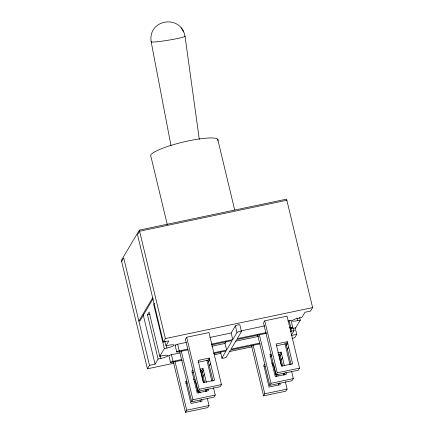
<?xml version="1.0" encoding="UTF-8"?>
<svg xmlns="http://www.w3.org/2000/svg" width="434" height="434" viewBox="0 0 434 434"><rect width="100%" height="100%" fill="white"/><g stroke="black" fill="none" stroke-linecap="round" stroke-linejoin="round"><path stroke-width="0.65" d="M214.043 352.717L226.619 350.07L225.024 343.43L226.016 341.748M226.619 350.07L232.223 340.544L211.727 344.856M299.666 317.525L300.29 320.129L297.632 320.688A6.928 1.177 -13.5 0 1 292.153 320.867A6.928 1.177 -13.5 0 1 296.639 318.589L301.939 317.357L304.972 312.252L310.549 311.08L312.621 307.592L286.581 199.135L139.341 230.128L121.379 260.367L147.419 368.824L173.947 363.236M121.645 261.474L123.717 257.986L149.491 365.33L147.419 368.824M152.676 297.805L138.864 321.068L139.976 320.829L153.099 298.733M158.095 359.054L147.468 314.791L149.117 312.013L159.745 356.281L162.408 355.723A6.928 1.177 -13.5 0 1 167.887 355.544A6.928 1.177 -13.5 0 1 163.401 357.828L158.095 359.054L155.068 364.159L149.491 365.33M154.347 303.209L153.685 304.321L164.312 348.589L159.745 356.281M164.312 348.589L167.893 347.824A6.928 1.177 -13.5 0 0 174.11 345.231A6.928 1.177 -13.5 0 0 168.62 345.252L165.962 345.811L168.88 340.896L163.303 342.068L165.376 338.58L139.341 230.128M186.658 337.256L185.416 339.35L197.904 391.365L220.212 386.667L221.459 384.573L208.971 332.558L186.658 337.256L199.146 389.271L197.904 391.365M204.642 382.56L201.777 370.641L203.02 368.547L199.743 369.242M213.002 381.03L207.994 360.177L209.237 358.083L198.083 360.432L203.4 382.56L214.553 380.217L209.237 358.083M202.179 372.301L203.421 370.207M208.391 361.837L209.638 359.743M203.107 376.175L204.349 374.081M209.324 365.71L210.566 363.616M211.613 344.07L232.765 339.616L231.17 332.976L235.385 325.88A2.311 0.391 -13.5 0 1 237.892 324.947A2.311 0.391 -13.5 0 1 239.85 324.941L241.44 331.581L237.23 338.677L266.313 332.553M207.284 398.271L209.025 405.513L207.783 407.602L185.47 412.3L186.712 410.206L175.016 361.484M213.501 387.801L215.242 395.043L214 397.137L191.687 401.83L192.929 399.736L181.233 351.014M260.205 343.815L230.459 350.075L226.244 357.171A2.311 0.391 -13.5 0 1 223.45 358.164A2.311 0.391 -13.5 0 1 221.931 357.974L226.076 350.998L213.495 353.645M232.765 339.616L236.98 332.52A2.311 0.391 -13.5 0 1 239.487 331.587A2.311 0.391 -13.5 0 1 241.44 331.581M264.745 320.824L263.503 322.912L275.986 374.927L298.299 370.235L299.541 368.14L287.053 316.126L264.745 320.824L277.234 372.833L275.986 374.927M282.724 366.128L279.859 354.209L281.107 352.115L277.825 352.804M291.084 364.598L286.077 343.739L287.324 341.645L276.165 343.994L281.482 366.128L292.635 363.779L287.324 341.645M291.48 334.967L294.078 330.599L293.449 327.995M300.29 320.129L295.722 327.822L292.147 328.587A6.928 1.177 -13.5 0 0 290.422 329.053M280.261 355.869L281.503 353.775M286.478 345.399L287.72 343.305M281.189 359.743L282.431 357.649M287.406 349.272L288.648 347.178M295.153 327.757L296.731 334.343L294.659 337.831L292.006 338.39M285.371 381.833L287.107 389.076L285.865 391.17L263.557 395.868L264.8 393.774L253.103 345.052M291.588 371.363L293.324 378.605L292.082 380.699L269.769 385.397L271.017 383.303L259.32 334.581M286.847 200.242L139.607 231.235L137.535 234.723L163.303 342.068M147.468 314.791L150.131 314.227M165.376 338.58L312.621 307.592M175.58 345.372A2.311 0.391 -13.5 0 1 175.396 344.965A2.311 0.391 -13.5 0 1 177.631 344.243L186.224 342.437M210.018 337.43L231.17 332.976M240.924 330.925L264.718 325.918M287.856 321.046L289.18 320.769A2.311 0.391 -13.5 0 1 290.986 320.9M187.927 349.869L178.672 351.817A2.311 0.391 -13.5 0 1 176.714 351.822A2.311 0.391 -13.5 0 1 179.226 350.884L187.819 349.077M289.451 327.686L290.769 327.41A2.311 0.391 -13.5 0 1 292.728 327.404A2.311 0.391 -13.5 0 1 290.221 328.337M266.422 333.345L236.676 339.605L231.013 349.148L259.434 343.164M169.065 355.82A2.311 0.391 -13.5 0 1 171.414 354.714L180.018 352.902M211.787 346.218L225.024 343.43M235.369 341.254L258.501 336.383M290.281 331.364A6.928 1.177 -13.5 0 0 291.415 331.158L294.078 330.599M291.154 335.515L296.731 334.343M182.383 360.193L172.455 362.287A2.311 0.391 -13.5 0 1 170.497 362.287A2.311 0.391 -13.5 0 1 173.009 361.354L181.613 359.542M214.407 354.724L220.374 353.466M229.662 351.513L252.214 346.766M198.154 362.249L207.994 360.177M276.236 345.811L286.077 343.739M193.179 370.62L191.866 370.896L197.182 393.03L208.336 390.681L207.875 388.766M271.261 354.187L269.948 354.464L275.264 376.598L286.418 374.249L285.957 372.334M191.936 372.714L193.906 372.301M200.465 370.918L201.777 370.641M270.019 356.281L271.988 355.864M278.547 354.486L279.859 354.209M186.962 381.09L185.649 381.367L190.965 403.501L202.119 401.152L201.658 399.237M193.526 379.707L194.833 379.43M265.044 364.652L263.731 364.929L269.047 387.063L280.201 384.714L279.74 382.799M271.608 363.274L272.921 362.998M185.719 383.184L187.032 382.907M194.248 381.388L195.56 381.112L198.425 393.03M263.801 366.746L265.114 366.47M272.335 364.951L273.642 364.674L276.507 376.593M199.146 389.271L221.459 384.573M277.234 372.833L299.541 368.14M192.929 399.736L215.242 395.043M271.017 383.303L293.324 378.605M186.712 410.206L209.025 405.513M264.8 393.774L287.107 389.076M199.304 139.363L185.036 36.364C181.287 14.127 147.744 18.819 151.157 41.691L171.034 145.857M183.75 32.035L181.238 27.928M297.008 318.084L297.632 320.688M291.127 320.661L292.722 327.301M289.18 320.769L290.769 327.41M290.791 328.554L291.415 331.158M284.948 343.712L290.004 364.782M281.107 352.115L284.427 365.949M284.411 373.148L284.867 375.063M278.731 354.182L281.574 366.03M283.315 373.273L283.787 375.247M277.749 374.499L278.058 375.779M278.194 383.618L278.498 384.893M217.716 139.249L234.702 210.002M257.601 334.701L269.769 385.397M251.384 345.166L263.557 395.868M235.385 325.88L236.98 332.52M220.483 351.936L221.931 357.974M206.861 360.149L211.922 381.215M203.02 368.547L206.34 382.381M167.28 224.6L150.923 156.468A34.649 5.897 -13.5 0 1 184.059 141.858A34.649 5.897 -13.5 0 1 217.787 140.811M206.324 389.586L206.785 391.501M200.649 370.614L203.492 382.468M205.233 389.71L205.705 391.685M199.667 390.936L200.128 392.851M200.107 400.05L200.568 401.965M179.519 351.133L191.687 401.83M177.631 344.243L179.226 350.884M175.124 345.285L176.719 351.925M173.302 361.603L185.47 412.3M171.414 354.714L173.009 361.354M166.352 345.426L166.976 348.03M168.907 355.755L170.502 362.395M164.866 341.254L165.962 345.811M160.135 355.891L160.759 358.495M143.209 314.764L155.068 364.159M184.851 36.076A17.235 1.199 -9.3 0 1 168.793 40.129A17.235 1.199 -9.3 0 1 151.157 41.691"/></g></svg>
